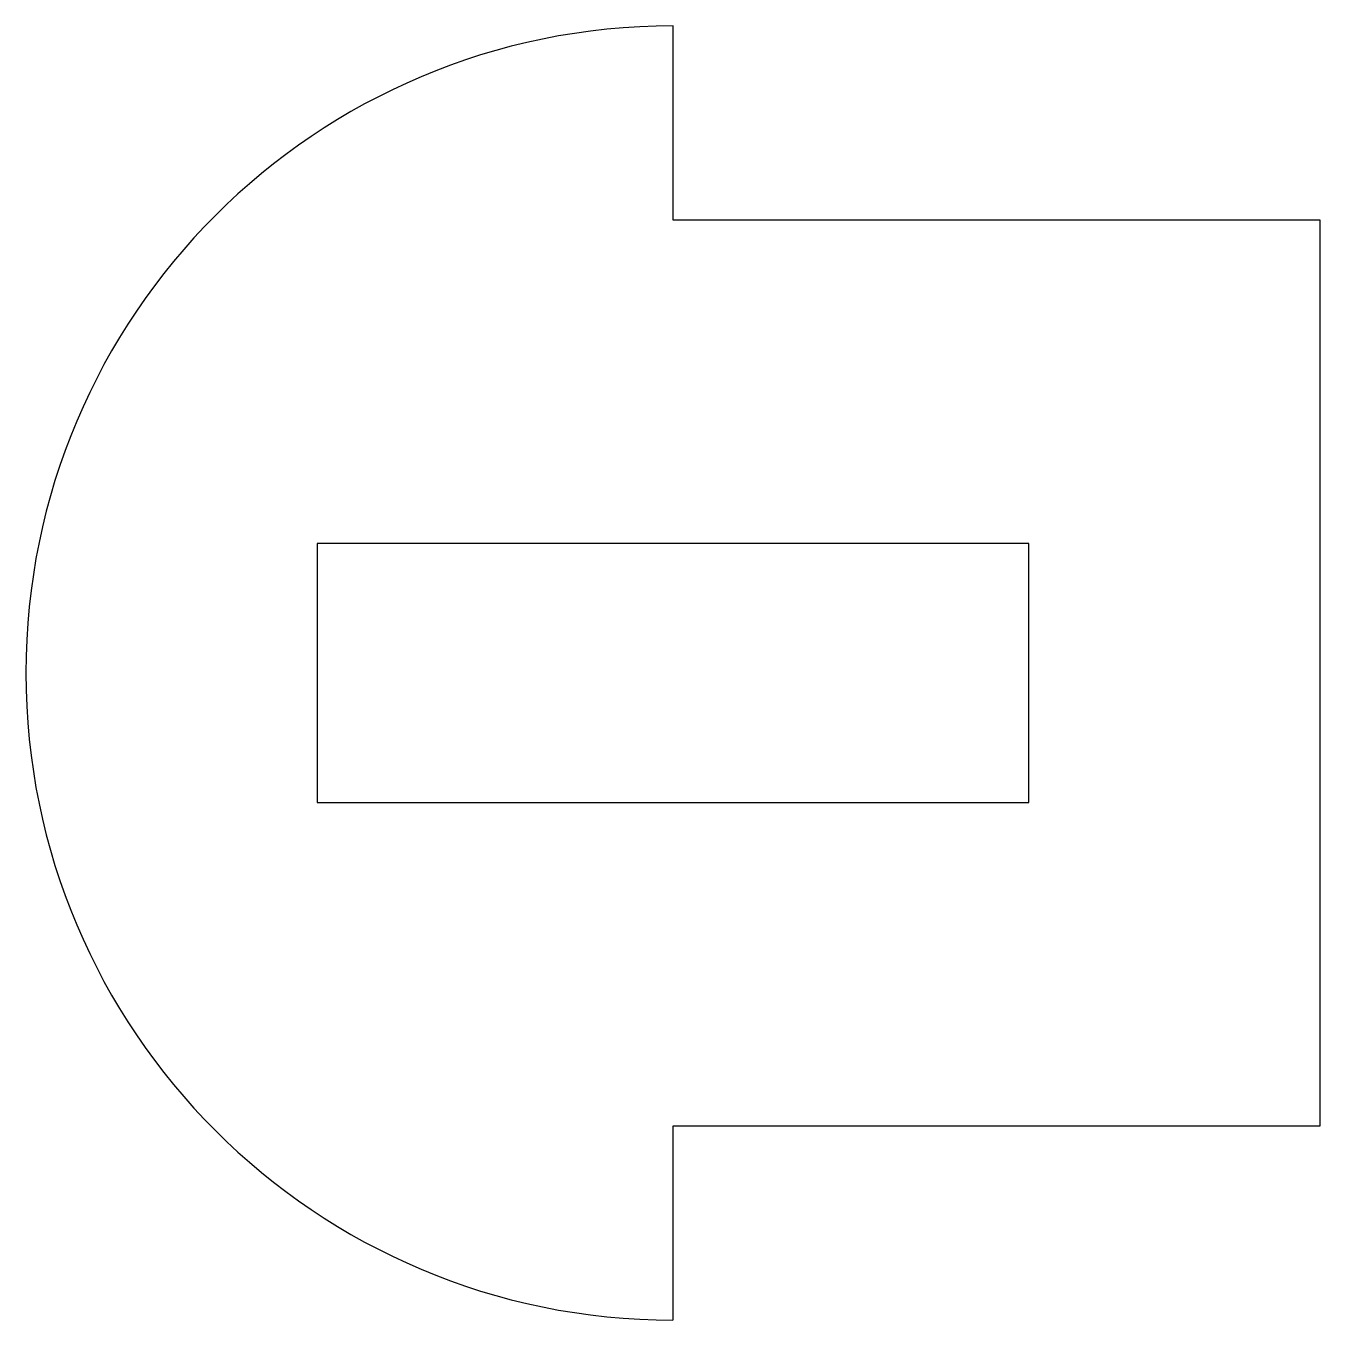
# Model space of a CAD drawing. Header units: millimetres. Extents: x -10 to 10, y -10 to 10.
import ezdxf

# ---------------------------------------------------------------- set-up
doc = ezdxf.new("R2010")
doc.units = ezdxf.units.MM

msp = doc.modelspace()

# ---------------------------------------------------------------- linework, layer by layer
at = {"color": 7, "linetype": 'Continuous', "lineweight": 25}
for p, q in [((0, 7), (0, 10)), ((10, 7), (0, 7)), ((10, -7), (10, 7)), ((-5.5, 2), (-5.5, -2)), ((5.5, 2), (-5.5, 2)), ((5.5, -2), (5.5, 2)), ((-5.5, -2), (5.5, -2)), ((0, -10), (0, -7)), ((0, -7), (10, -7))]:
    msp.add_line(p, q, dxfattribs=at)
msp.add_arc((0, 0), 10, 90, 270, dxfattribs=at)

doc.saveas('drawing.dxf')
